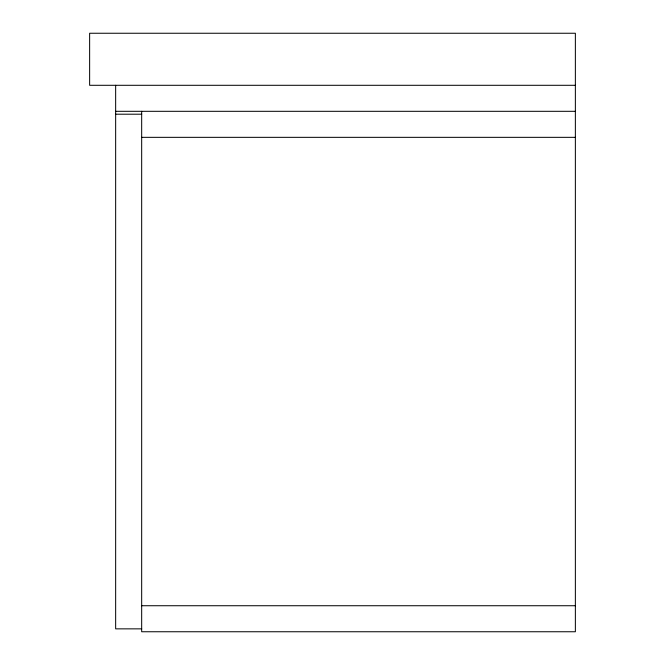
<?xml version="1.0" encoding="UTF-8"?>
<svg xmlns="http://www.w3.org/2000/svg" width="665" height="665" viewBox="0 0 665 665"><rect width="100%" height="100%" fill="white"/><g stroke="black" fill="none" stroke-linecap="round" stroke-linejoin="round"><path stroke-width="1" d="M575.366 85.295L89.634 85.295L89.634 33.25L575.366 33.25L575.366 631.75L141.67 631.75L141.67 111.313M115.652 111.313L575.366 111.313M115.652 114.205L141.67 114.205M141.67 137.339L575.366 137.339M141.67 605.732L575.366 605.732M141.67 628.857L115.652 628.857L115.652 85.295"/></g></svg>
